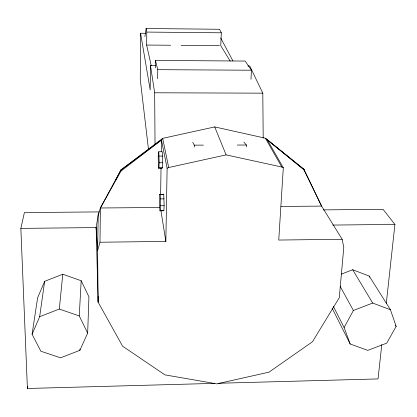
<?xml version="1.0" encoding="UTF-8"?>
<svg xmlns="http://www.w3.org/2000/svg" width="417" height="417" viewBox="0 0 417 417"><rect width="100%" height="100%" fill="white"/><g stroke="black" fill="none" stroke-linecap="round" stroke-linejoin="round"><path stroke-width="0.63" d="M145.768 33.287L140.571 33.235L140.258 79.527L148.478 149.307M250.987 79.319L251.43 70.223L245.144 61.059L155.458 60.439L155.395 65.396L150.454 65.354L150.193 89.91L140.571 33.235M99.986 242.225L100.382 207.989L120.878 170.016L162.677 138.35L214.724 126.919L265.4 138.215L303.758 169.172L321.59 206.092L342.169 239.28L343.78 247.463L339.276 297.702L312.448 341.778L269.017 372.146L216.85 383.869L164.944 374.873L122.562 346.162L98.125 302.153L96.145 227.583L98.23 214.557L100.382 207.989L120.935 171.116L161.452 140.018L162.677 138.35L168.692 167.525L167.118 168.26L165.841 241.422L99.986 242.225L97.599 250.68L98.125 302.153L98.209 296.346M151.256 65.761L146.633 45.041L146.784 32.067L146.132 28.518L219.55 29.273L221.318 32.807L220.755 45.672L230.226 61.122M155.364 67.961L155.395 65.396M157.636 78.777L157.762 69.67L155.458 60.439M160.634 194.504L161.035 167.905M161.28 151.689L161.452 140.018L120.878 170.016L115.879 179.847M194.239 147.092L194.301 145.137L192.743 142.322M87.664 333.074L88.941 296.857L81.179 280.74L62.779 274.23L44.645 281.329L37.613 297.774L32.088 334.278L40.861 351.244L60.59 357.807L79.876 350.332L87.664 333.074L79.251 315.919L81.179 280.74M158.575 168.244L158.95 167.806L159.179 162.76L158.804 151.746L162.286 151.736L162.677 162.75L162.432 167.79L162.031 168.228L158.575 168.244L158.21 157.334L158.429 152.299L158.804 151.746M159.784 194.504L159.612 206.149L159.93 210.814L163.459 210.783L163.881 210.653L164.136 205.717L163.73 194.228L159.784 194.504L163.73 194.228M159.93 210.814L160.326 210.684L160.561 205.748L160.175 194.249M79.876 350.332L79.939 349.045M246.311 146.977L246.416 145.033L243.841 142.093M283.31 167.743L281.829 167.029L265.4 138.215L267.313 139.862L283.31 167.743L278.749 240.051L342.169 239.28M32.088 334.278L39.667 316.701L59.308 309.044L62.779 274.23M381.779 344.651L378.031 378.917L218.654 383.265M386.298 303.279L394.925 224.409L383.051 209.35L323.17 209.887M39.667 316.701L44.645 281.329M214.755 383.369L27.407 388.482L27.684 386.554M144.881 36.602L146.132 28.518M27.407 388.482L20.85 228.386L24.4 212.571L99.256 211.899M99.116 212.821L98.23 214.557L97.599 250.68L96.145 227.583L20.85 228.386M350.171 343.994L344.114 327.517L353.392 310.477L372.683 303.06L390.437 309.742L396.15 326.391L386.721 343.139L367.778 350.379L350.171 343.994L332.114 308.132M341.398 274.11L352.693 269.747L369.222 276.08L390.437 309.742M168.692 167.525L226.103 154.884L281.829 167.029M332.703 225.071L394.925 224.409M160.561 205.748L164.136 205.717M100.382 207.989L159.789 207.478M280.975 206.441L321.59 206.092L303.758 169.172L267.313 139.862L304.446 170.245M160.326 210.684L163.881 210.653M160.503 198.904L164.074 198.878M158.95 167.806L162.432 167.79M159.117 156.073L162.614 156.062M159.179 162.76L162.677 162.75M194.301 145.137L203.418 145.121M237.294 145.048L246.416 145.033M150.454 65.354L154.671 92.788L262.809 93.163L263.19 138.063M247.927 65.98L249.741 65.99L262.809 93.163M157.762 69.67L251.43 70.223M146.633 45.041L170.689 45.244M181.093 45.333L219.457 45.661M146.784 32.067L221.318 32.807M59.308 309.044L79.251 315.919M395.467 325.291L396.15 326.391M352.693 269.747L372.683 303.06M340.105 286.224L353.392 310.477M220.723 38.02L232.967 60.991M333.35 306.349L344.114 327.517M303.758 169.172L304.78 171.543M214.724 126.919L226.103 154.884M369.222 276.08L369.644 277.289M161.452 140.018L167.118 168.26M160.946 210.679L165.841 241.422M96.145 227.583L96.551 233.353M120.878 170.016L120.935 171.116M154.671 92.788L155.035 144.741"/></g></svg>
